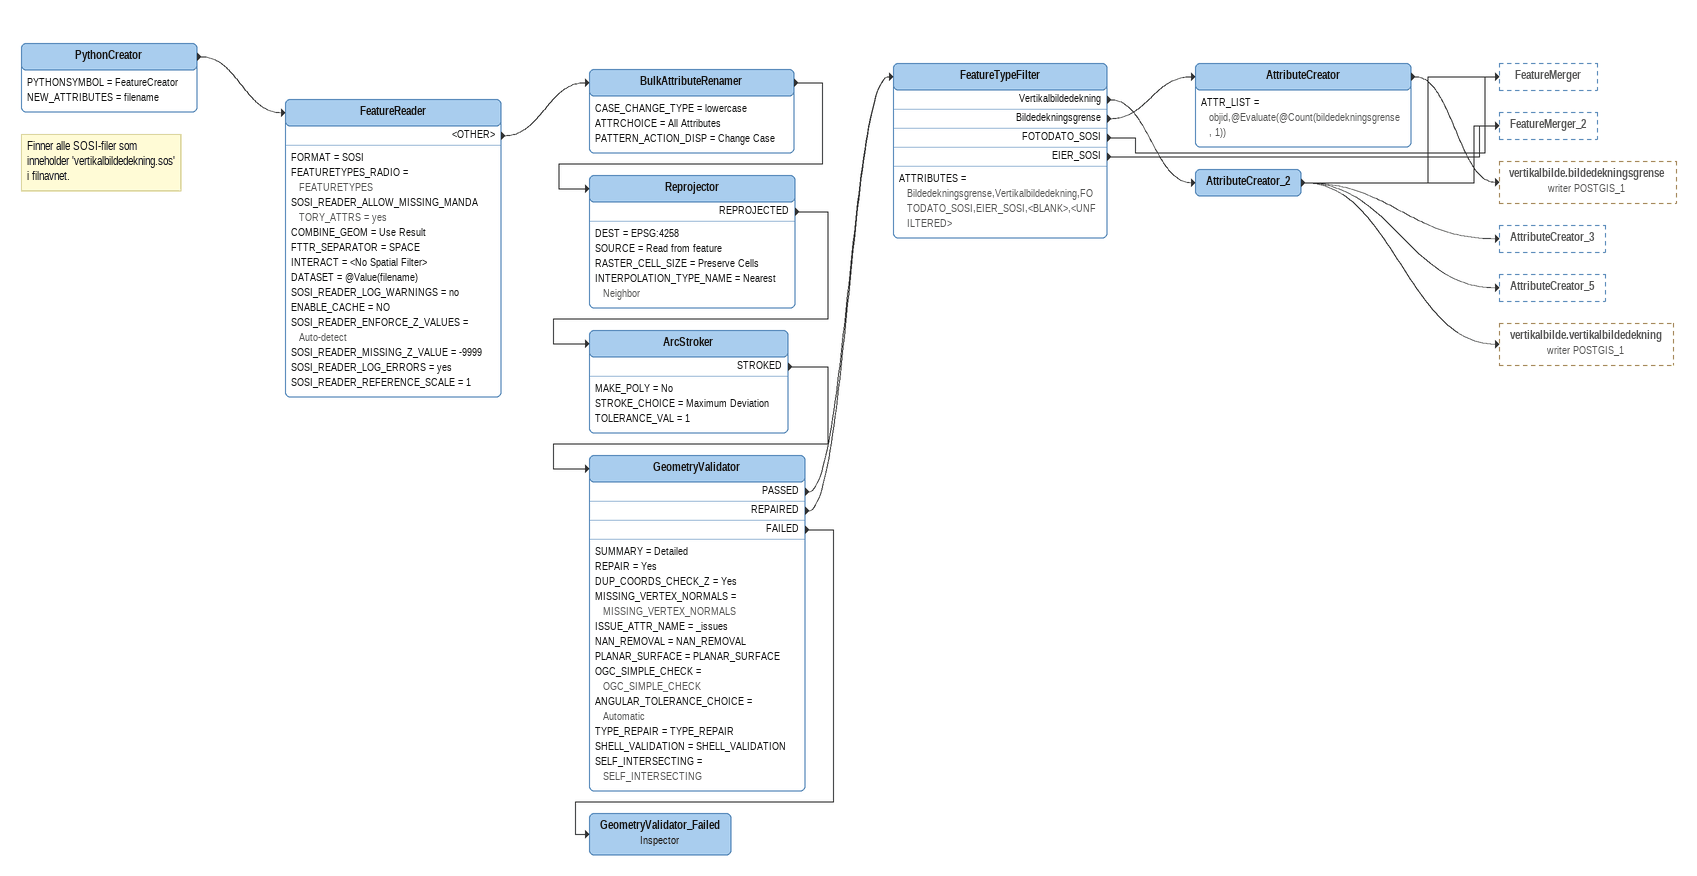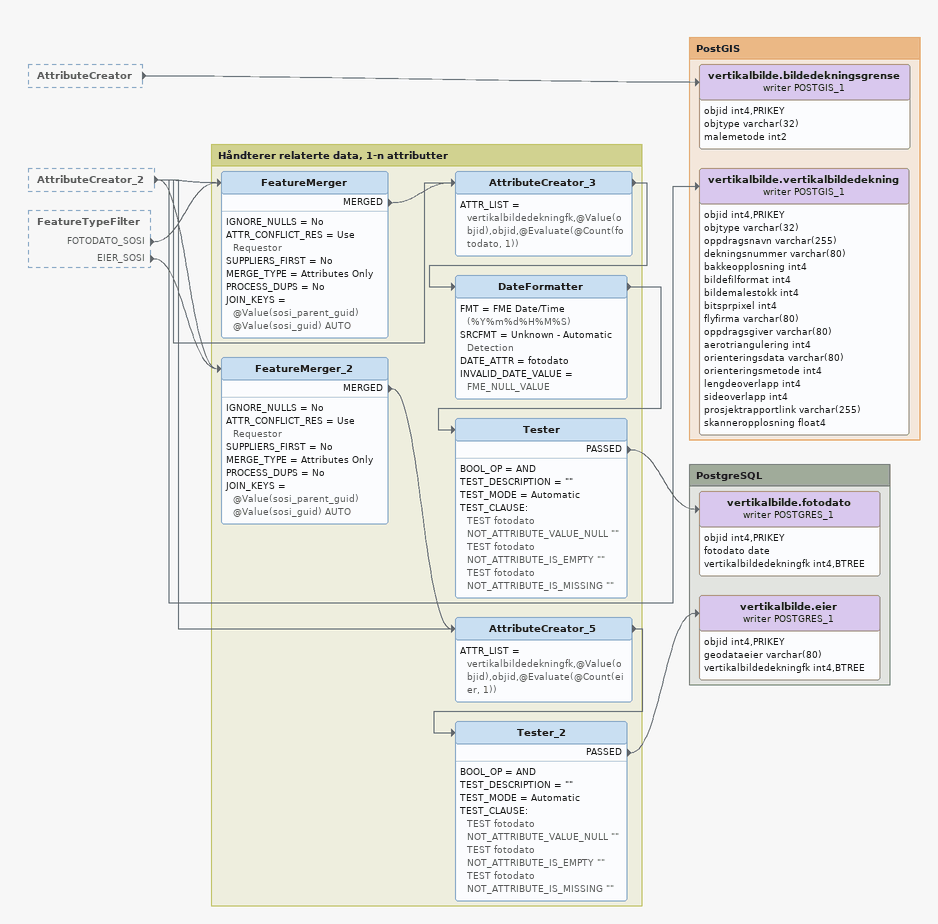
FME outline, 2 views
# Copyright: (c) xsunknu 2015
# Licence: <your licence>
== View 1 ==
Note: Finner alle SOSI-filer som / inneholder 'vertikalbildedekning.sos' / i filnavnet.
PythonCreator
    PYTHONSYMBOL = FeatureCreator
    NEW_ATTRIBUTES = filename
    -> FeatureReader
FeatureReader
    FORMAT = SOSI
    FEATURETYPES_RADIO = FEATURETYPES
    SOSI_READER_ALLOW_MISSING_MANDATORY_ATTRS = yes
    COMBINE_GEOM = Use Result
    FTTR_SEPARATOR = SPACE
    INTERACT = <No Spatial Filter>
    DATASET = @Value(filename)
    SOSI_READER_LOG_WARNINGS = no
    ENABLE_CACHE = NO
    SOSI_READER_ENFORCE_Z_VALUES = Auto-detect
    SOSI_READER_MISSING_Z_VALUE = -9999
    SOSI_READER_LOG_ERRORS = yes
    SOSI_READER_REFERENCE_SCALE = 1
    <OTHER> -> BulkAttributeRenamer
BulkAttributeRenamer
    CASE_CHANGE_TYPE = lowercase
    ATTRCHOICE = All Attributes
    PATTERN_ACTION_DISP = Change Case
    -> Reprojector
Reprojector
    DEST = EPSG:4258
    SOURCE = Read from feature
    RASTER_CELL_SIZE = Preserve Cells
    INTERPOLATION_TYPE_NAME = Nearest Neighbor
    REPROJECTED -> ArcStroker
ArcStroker
    MAKE_POLY = No
    STROKE_CHOICE = Maximum Deviation
    TOLERANCE_VAL = 1
    STROKED -> GeometryValidator
GeometryValidator
    SUMMARY = Detailed
    REPAIR = Yes
    DUP_COORDS_CHECK_Z = Yes
    MISSING_VERTEX_NORMALS = MISSING_VERTEX_NORMALS
    ISSUE_ATTR_NAME = _issues
    NAN_REMOVAL = NAN_REMOVAL
    PLANAR_SURFACE = PLANAR_SURFACE
    OGC_SIMPLE_CHECK = OGC_SIMPLE_CHECK
    ANGULAR_TOLERANCE_CHOICE = Automatic
    TYPE_REPAIR = TYPE_REPAIR
    SHELL_VALIDATION = SHELL_VALIDATION
    SELF_INTERSECTING = SELF_INTERSECTING
    PASSED -> FeatureTypeFilter
    REPAIRED -> FeatureTypeFilter
    FAILED -> GeometryValidator_Failed
FeatureTypeFilter
    ATTRIBUTES = Bildedekningsgrense,Vertikalbildedekning,FOTODATO_SOSI,EIER_SOSI,<BLANK>,<UNFILTERED>
    Vertikalbildedekning -> AttributeCreator_2
    Bildedekningsgrense -> AttributeCreator
    FOTODATO_SOSI -> FeatureMerger
    EIER_SOSI -> FeatureMerger_2
AttributeCreator
    ATTR_LIST = objid,@Evaluate(@Count(bildedekningsgrense, 1))
    -> vertikalbilde.bildedekningsgrense (writer POSTGIS_1)
AttributeCreator_2
    -> FeatureMerger_2
    -> FeatureMerger
    -> AttributeCreator_3
    -> AttributeCreator_5
    -> vertikalbilde.vertikalbildedekning (writer POSTGIS_1)
GeometryValidator_Failed: Inspector

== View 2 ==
AttributeCreator [outside]
    -> vertikalbilde.bildedekningsgrense (writer POSTGIS_1)
AttributeCreator_2 [outside]
    -> FeatureMerger_2
    -> FeatureMerger
    -> AttributeCreator_3
    -> AttributeCreator_5
    -> vertikalbilde.vertikalbildedekning (writer POSTGIS_1)
FeatureTypeFilter [outside]
    FOTODATO_SOSI -> FeatureMerger
    EIER_SOSI -> FeatureMerger_2

Bookmark: PostGIS
vertikalbilde.bildedekningsgrense (writer POSTGIS_1)
    attributes: objid int4,PRIKEY, objtype varchar(32), malemetode int2
vertikalbilde.vertikalbildedekning (writer POSTGIS_1)
    attributes: objid int4,PRIKEY, objtype varchar(32), oppdragsnavn varchar(255), dekningsnummer varchar(80), bakkeopplosning int4, bildefilformat int4, bildemalestokk int4, bitsprpixel int4, flyfirma varchar(80), oppdragsgiver varchar(80), aerotriangulering int4, orienteringsdata varchar(80), orienteringsmetode int4, lengdeoverlapp int4, sideoverlapp int4, prosjektrapportlink varchar(255), skanneropplosning float4

Bookmark: Håndterer relaterte data, 1-n attributter
FeatureMerger
    IGNORE_NULLS = No
    ATTR_CONFLICT_RES = Use Requestor
    SUPPLIERS_FIRST = No
    MERGE_TYPE = Attributes Only
    PROCESS_DUPS = No
    JOIN_KEYS = @Value(sosi_parent_guid) @Value(sosi_guid) AUTO
    MERGED -> AttributeCreator_3
AttributeCreator_3
    ATTR_LIST = vertikalbildedekningfk,@Value(objid),objid,@Evaluate(@Count(fotodato, 1))
    -> DateFormatter
DateFormatter
    FMT = FME Date/Time (%Y%m%d%H%M%S)
    SRCFMT = Unknown - Automatic Detection
    DATE_ATTR = fotodato
    INVALID_DATE_VALUE = FME_NULL_VALUE
    -> Tester
Tester
    BOOL_OP = AND
    TEST_DESCRIPTION = ""
    TEST_MODE = Automatic
    TEST_CLAUSE:
      TEST fotodato NOT_ATTRIBUTE_VALUE_NULL ""
      TEST fotodato NOT_ATTRIBUTE_IS_EMPTY ""
      TEST fotodato NOT_ATTRIBUTE_IS_MISSING ""
    PASSED -> vertikalbilde.fotodato (writer POSTGRES_1)
FeatureMerger_2
    IGNORE_NULLS = No
    ATTR_CONFLICT_RES = Use Requestor
    SUPPLIERS_FIRST = No
    MERGE_TYPE = Attributes Only
    PROCESS_DUPS = No
    JOIN_KEYS = @Value(sosi_parent_guid) @Value(sosi_guid) AUTO
    MERGED -> AttributeCreator_5
AttributeCreator_5
    ATTR_LIST = vertikalbildedekningfk,@Value(objid),objid,@Evaluate(@Count(eier, 1))
    -> Tester_2
Tester_2
    BOOL_OP = AND
    TEST_DESCRIPTION = ""
    TEST_MODE = Automatic
    TEST_CLAUSE:
      TEST fotodato NOT_ATTRIBUTE_VALUE_NULL ""
      TEST fotodato NOT_ATTRIBUTE_IS_EMPTY ""
      TEST fotodato NOT_ATTRIBUTE_IS_MISSING ""
    PASSED -> vertikalbilde.eier (writer POSTGRES_1)

Bookmark: PostgreSQL
vertikalbilde.fotodato (writer POSTGRES_1)
    attributes: objid int4,PRIKEY, fotodato date, vertikalbildedekningfk int4,BTREE
vertikalbilde.eier (writer POSTGRES_1)
    attributes: objid int4,PRIKEY, geodataeier varchar(80), vertikalbildedekningfk int4,BTREE
